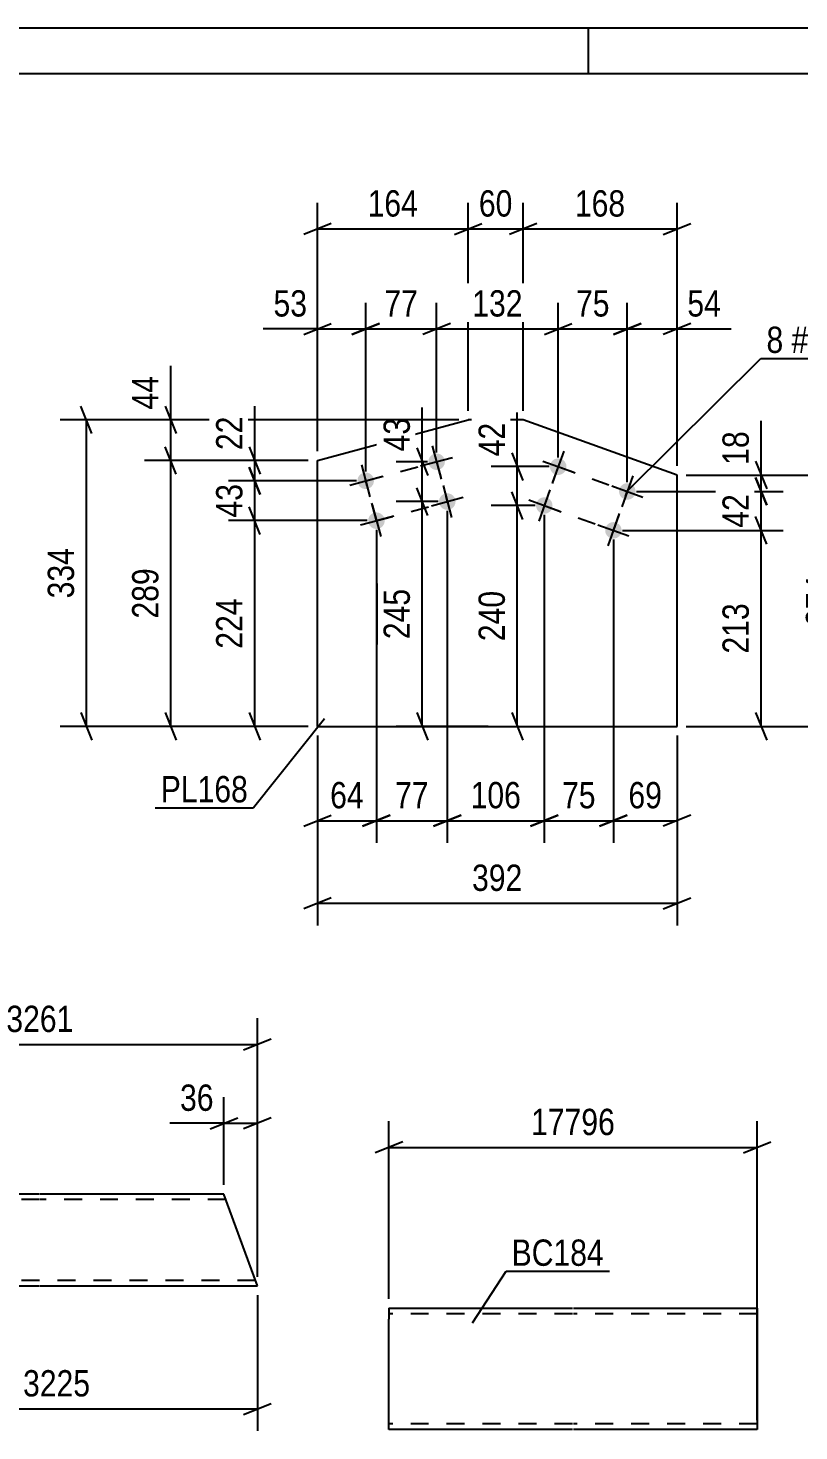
# Model space of a CAD drawing. Header units: millimetres. Extents: x 0 to 420, y 0 to 297.
# Drawn here: x 148.9 to 232.9, y 144.3 to 297 of the extents above; entities that cross this region are included whole.
import ezdxf

# ---------------------------------------------------------------- set-up
doc = ezdxf.new("R2010")
doc.units = ezdxf.units.MM
doc.linetypes.add('DXK_LINE_DOT2', pattern=[3.9198, 1.9599, -1.9599])
doc.styles.add('Arial Narrow', font='ARIALN.TTF', dxfattribs={"height": 0.2})

# ---------------------------------------------------------------- blocks, each defined once
blk = doc.blocks.new('Unknown-203761527-1135')
at = {"color": 5, "linetype": 'Continuous'}
for p, q in [((420, 297), (0, 297)), ((210, 292), (210, 297)), ((415, 292), (5, 292))]:
    blk.add_line(p, q, dxfattribs=at)
blk = doc.blocks.new('Part-203761527-1375 - 1346')
at = {"color": 2, "linetype": 'Continuous'}
for p, q in [((188.26, 157.66), (188.26, 156.46)), ((188.26, 157.66), (208.26, 157.66)), ((208.36, 157.66), (228.36, 157.66)), ((228.36, 157.66), (228.36, 157.57)), ((228.36, 157.57), (228.36, 144.46)), ((188.26, 145.66), (188.26, 156.46)), ((188.26, 144.55), (188.26, 145.66)), ((188.26, 144.46), (188.26, 144.55)), ((208.26, 144.46), (188.26, 144.46)), ((228.36, 144.46), (208.36, 144.46))]:
    blk.add_line(p, q, dxfattribs=at)
at = {"color": 7, "linetype": 'DXK_LINE_DOT2'}
for p, q in [((188.26, 157.66), (188.26, 157.57)), ((188.26, 157.57), (188.26, 157.31)), ((228.36, 157.31), (228.36, 157.66)), ((208.26, 157.06), (188.26, 157.06)), ((228.36, 157.06), (208.36, 157.06)), ((188.26, 144.81), (188.26, 145.66)), ((208.26, 145.06), (188.26, 145.06)), ((228.36, 145.06), (208.36, 145.06))]:
    blk.add_line(p, q, dxfattribs=at)
blk = doc.blocks.new('Part-203761527-3826 - 3810')
at = {"color": 2, "linetype": 'Continuous'}
for p, q in [((130.15, 160.17), (126.54, 170.08)), ((150.18, 170.08), (126.54, 170.08)), ((170.28, 170.08), (150.28, 170.08)), ((173.92, 160.08), (170.28, 170.08)), ((130.18, 160.08), (130.15, 160.17)), ((130.18, 160.08), (150.18, 160.08)), ((150.28, 160.08), (173.92, 160.08))]:
    blk.add_line(p, q, dxfattribs=at)
at = {"color": 7, "linetype": 'DXK_LINE_DOT2'}
for p, q in [((150.18, 169.48), (126.76, 169.48)), ((170.5, 169.48), (150.28, 169.48)), ((150.18, 160.68), (129.97, 160.68)), ((173.71, 160.68), (150.28, 160.68))]:
    blk.add_line(p, q, dxfattribs=at)
blk = doc.blocks.new('Part-203761527-2413 - 2387')
at = {"color": 2, "linetype": 'Continuous'}
for p, q in [((180.47, 249.93), (196.88, 254.35)), ((202.87, 254.35), (196.88, 254.35)), ((219.64, 248.34), (202.87, 254.35)), ((180.47, 220.99), (180.47, 249.93)), ((219.64, 220.99), (219.64, 248.34)), ((180.47, 220.99), (219.64, 220.99))]:
    blk.add_line(p, q, dxfattribs=at)
blk = doc.blocks.new('Bolt-203761527-2393 - 2387')
at = {"linetype": 'Continuous'}
for points in [[(207.54, 248.95, -1), (205.84, 249.56, -1)], [(215.07, 246.26, -1), (213.37, 246.86, -1)], [(206.02, 244.72, -1), (204.33, 245.33, -1)], [(213.55, 242.02, -1), (211.86, 242.63, -1)]]:
    blk.add_hatch(color=1, dxfattribs=at).paths.add_polyline_path(points)
at = {"color": 1, "linetype": 'Continuous'}
for p, q in [((207.3, 250.95), (206.08, 247.56)), ((205, 249.87), (208.39, 248.65)), ((214.83, 248.25), (213.62, 244.87)), ((205.78, 246.72), (204.57, 243.33)), ((212.53, 247.17), (215.92, 245.95)), ((203.48, 245.63), (206.87, 244.41)), ((211.01, 242.93), (214.4, 241.72)), ((213.31, 244.02), (212.1, 240.63))]:
    blk.add_line(p, q, dxfattribs=at)
blk = doc.blocks.new('Bolt-203761527-2398 - 2387')
at = {"linetype": 'Continuous'}
for points in [[(194.32, 250.03, -1), (192.58, 249.56, -1)], [(186.59, 247.96, -1), (184.85, 247.49, -1)], [(195.48, 245.69, -1), (193.74, 245.22, -1)], [(187.76, 243.61, -1), (186.02, 243.14, -1)]]:
    blk.add_hatch(color=1, dxfattribs=at).paths.add_polyline_path(points)
at = {"color": 1, "linetype": 'Continuous'}
for p, q in [((192.98, 251.54), (193.91, 248.06)), ((185.25, 249.46), (186.19, 245.98)), ((191.71, 249.33), (195.18, 250.27)), ((183.98, 247.25), (187.46, 248.19)), ((192.88, 244.99), (196.35, 245.92)), ((194.15, 247.19), (195.08, 243.71)), ((186.42, 245.11), (187.36, 241.64)), ((185.15, 242.91), (188.63, 243.84))]:
    blk.add_line(p, q, dxfattribs=at)
blk = doc.blocks.new('Line-203761527-2734 - 2387')
at = {"color": 1, "linetype": 'DXK_LINE_DOT2'}
blk.add_line((193.45, 249.8), (194.61, 245.45), dxfattribs=at)
blk = doc.blocks.new('Line-203761527-2727 - 2387')
at = {"color": 1, "linetype": 'DXK_LINE_DOT2'}
blk.add_line((185.72, 247.72), (193.45, 249.8), dxfattribs=at)
blk = doc.blocks.new('Line-203761527-2720 - 2387')
at = {"color": 1, "linetype": 'DXK_LINE_DOT2'}
blk.add_line((186.89, 243.38), (194.61, 245.45), dxfattribs=at)
blk = doc.blocks.new('Line-203761527-2713 - 2387')
at = {"color": 1, "linetype": 'DXK_LINE_DOT2'}
blk.add_line((186.89, 243.38), (185.72, 247.72), dxfattribs=at)
blk = doc.blocks.new('Line-203761527-2706 - 2387')
at = {"color": 1, "linetype": 'DXK_LINE_DOT2'}
blk.add_line((206.69, 249.26), (205.17, 245.02), dxfattribs=at)
blk = doc.blocks.new('Line-203761527-2699 - 2387')
at = {"color": 1, "linetype": 'DXK_LINE_DOT2'}
blk.add_line((205.17, 245.02), (212.7, 242.32), dxfattribs=at)
blk = doc.blocks.new('Line-203761527-2692 - 2387')
at = {"color": 1, "linetype": 'DXK_LINE_DOT2'}
blk.add_line((212.7, 242.32), (214.22, 246.56), dxfattribs=at)
blk = doc.blocks.new('Line-203761527-2685 - 2387')
at = {"color": 1, "linetype": 'DXK_LINE_DOT2'}
blk.add_line((206.69, 249.26), (214.22, 246.56), dxfattribs=at)
blk = doc.blocks.new('StraightDimension-203761527-1453 - 1346')
at = {"color": 7, "linetype": 'Continuous'}
for p, q in [((188.26, 158.66), (188.26, 178)), ((228.36, 145.46), (228.36, 178)), ((189.76, 175.75), (186.76, 174.55)), ((226.86, 174.55), (229.86, 175.75)), ((188.26, 175.15), (228.36, 175.15))]:
    blk.add_line(p, q, dxfattribs=at)
at = {"color": 0}
blk.add_wipeout([(213.48, 175.9), (213.48, 180.1), (203.14, 180.1), (203.14, 175.9)], dxfattribs=at)
at = {"color": 3, "style": 'Arial Narrow'}
blk.add_text('17796', height=2.863, dxfattribs=at).set_placement((203.74, 176.5))
blk = doc.blocks.new('StraightDimension-203761527-3889 - 3810')
at = {"color": 7, "linetype": 'Continuous'}
for p, q in [((126.54, 171.08), (126.54, 189.22)), ((173.92, 161.08), (173.92, 189.22)), ((128.04, 186.97), (125.04, 185.77)), ((126.54, 186.37), (173.92, 186.37)), ((172.42, 185.77), (175.42, 186.97))]:
    blk.add_line(p, q, dxfattribs=at)
at = {"color": 0}
blk.add_wipeout([(154.49, 187.12), (154.49, 191.32), (145.98, 191.32), (145.98, 187.12)], dxfattribs=at)
at = {"color": 3, "style": 'Arial Narrow'}
blk.add_text('3261', height=2.863, dxfattribs=at).set_placement((146.58, 187.72))
blk = doc.blocks.new('StraightDimension-203761527-3871 - 3810')
at = {"color": 7, "linetype": 'Continuous'}
for p, q in [((130.18, 159.08), (130.18, 144.3)), ((173.92, 159.08), (173.92, 144.3)), ((131.68, 147.3), (128.68, 146.1)), ((130.18, 146.7), (173.92, 146.7)), ((172.42, 146.1), (175.42, 147.3))]:
    blk.add_line(p, q, dxfattribs=at)
at = {"color": 0}
blk.add_wipeout([(156.31, 147.45), (156.31, 151.65), (147.8, 151.65), (147.8, 147.45)], dxfattribs=at)
at = {"color": 3, "style": 'Arial Narrow'}
blk.add_text('3225', height=2.863, dxfattribs=at).set_placement((148.4, 148.05))
blk = doc.blocks.new('StraightDimension-203761527-3900 - 3810')
at = {"color": 7, "linetype": 'Continuous'}
for p, q in [((170.28, 171.08), (170.28, 180.64)), ((173.92, 161.08), (173.92, 180.64)), ((168.78, 177.19), (171.78, 178.39)), ((170.28, 177.79), (173.92, 177.79)), ((175.42, 178.39), (172.42, 177.19))]:
    blk.add_line(p, q, dxfattribs=at)
at = {"color": 0}
blk.add_wipeout([(169.76, 178.54), (169.76, 182.74), (164.9, 182.74), (164.9, 178.54)], dxfattribs=at)
at = {"color": 7, "linetype": 'Continuous'}
blk.add_line((170.28, 177.79), (164.38, 177.79), dxfattribs=at)
blk.add_line((170.28, 177.79), (164.38, 177.79), dxfattribs=at)
at = {"color": 3, "style": 'Arial Narrow'}
blk.add_text('36', height=2.863, dxfattribs=at).set_placement((165.5, 179.14))
blk = doc.blocks.new('StraightDimension-203761527-2652 - 2387')
at = {"color": 7, "linetype": 'Continuous'}
for p, q in [((228.2, 249.84), (229.4, 246.84)), ((220.64, 248.34), (231.2, 248.34)), ((229.4, 245.06), (228.2, 248.06)), ((228.8, 246.56), (228.8, 248.34)), ((215.22, 246.56), (231.2, 246.56))]:
    blk.add_line(p, q, dxfattribs=at)
at = {"color": 0}
blk.add_wipeout([(228.05, 253.72), (223.85, 253.72), (223.85, 248.86), (228.05, 248.86)], dxfattribs=at)
at = {"color": 7, "linetype": 'Continuous'}
blk.add_line((228.8, 248.34), (228.8, 254.24), dxfattribs=at)
blk.add_line((228.8, 248.34), (228.8, 254.24), dxfattribs=at)
at = {"color": 3, "style": 'Arial Narrow'}
blk.add_text('18', height=2.863, rotation=90.0002, dxfattribs=at).set_placement((227.45, 249.46))
blk = doc.blocks.new('StraightDimension-203761527-2588 - 2387')
at = {"color": 7, "linetype": 'Continuous'}
for p, q in [((185.72, 248.72), (185.72, 267.1)), ((193.45, 250.8), (193.45, 267.1)), ((184.22, 263.65), (187.22, 264.85)), ((185.72, 264.25), (193.45, 264.25)), ((194.95, 264.85), (191.95, 263.65))]:
    blk.add_line(p, q, dxfattribs=at)
at = {"color": 0}
blk.add_wipeout([(192.01, 265), (192.01, 269.2), (187.15, 269.2), (187.15, 265)], dxfattribs=at)
at = {"color": 3, "style": 'Arial Narrow'}
blk.add_text('77', height=2.863, dxfattribs=at).set_placement((187.75, 265.6))
blk = doc.blocks.new('StraightDimension-203761527-2541 - 2387')
at = {"color": 7, "linetype": 'Continuous'}
for p, q in [((180.47, 250.93), (180.47, 277.98)), ((196.88, 255.35), (196.88, 277.98)), ((181.97, 275.73), (178.97, 274.53)), ((180.47, 275.13), (196.88, 275.13)), ((195.38, 274.53), (198.38, 275.73))]:
    blk.add_line(p, q, dxfattribs=at)
at = {"color": 0}
blk.add_wipeout([(192.02, 275.88), (192.02, 280.08), (185.33, 280.08), (185.33, 275.88)], dxfattribs=at)
at = {"color": 3, "style": 'Arial Narrow'}
blk.add_text('164', height=2.863, dxfattribs=at).set_placement((185.93, 276.48))
blk = doc.blocks.new('StraightDimension-203761527-2578 - 2387')
at = {"color": 7, "linetype": 'Continuous'}
for p, q in [((180.47, 250.93), (180.47, 267.1)), ((185.72, 248.72), (185.72, 267.1)), ((178.97, 263.65), (181.97, 264.85)), ((180.47, 264.25), (185.72, 264.25)), ((187.22, 264.85), (184.22, 263.65))]:
    blk.add_line(p, q, dxfattribs=at)
at = {"color": 0}
blk.add_wipeout([(179.94, 265), (179.94, 269.2), (175.08, 269.2), (175.08, 265)], dxfattribs=at)
at = {"color": 7, "linetype": 'Continuous'}
blk.add_line((180.47, 264.25), (174.56, 264.25), dxfattribs=at)
blk.add_line((180.47, 264.25), (174.56, 264.25), dxfattribs=at)
at = {"color": 3, "style": 'Arial Narrow'}
blk.add_text('53', height=2.863, dxfattribs=at).set_placement((175.68, 265.6))
blk = doc.blocks.new('StraightDimension-203761527-2519 - 2387')
at = {"color": 7, "linetype": 'Continuous'}
for p, q in [((196.88, 255.35), (196.88, 277.98)), ((202.87, 255.35), (202.87, 277.98)), ((195.38, 274.53), (198.38, 275.73)), ((196.88, 275.13), (202.87, 275.13)), ((204.37, 275.73), (201.37, 274.53))]:
    blk.add_line(p, q, dxfattribs=at)
at = {"color": 0}
blk.add_wipeout([(202.3, 275.88), (202.3, 280.08), (197.45, 280.08), (197.45, 275.88)], dxfattribs=at)
at = {"color": 3, "style": 'Arial Narrow'}
blk.add_text('60', height=2.863, dxfattribs=at).set_placement((198.05, 276.48))
blk = doc.blocks.new('StraightDimension-203761527-2504 - 2387')
at = {"color": 7, "linetype": 'Continuous'}
for p, q in [((205.17, 244.02), (205.17, 208.32)), ((212.7, 241.32), (212.7, 208.32)), ((203.67, 210.12), (206.67, 211.32)), ((214.2, 211.32), (211.2, 210.12)), ((205.17, 210.72), (212.7, 210.72))]:
    blk.add_line(p, q, dxfattribs=at)
at = {"color": 0}
blk.add_wipeout([(211.37, 211.47), (211.37, 215.67), (206.51, 215.67), (206.51, 211.47)], dxfattribs=at)
at = {"color": 3, "style": 'Arial Narrow'}
blk.add_text('75', height=2.863, dxfattribs=at).set_placement((207.11, 212.07))
blk = doc.blocks.new('StraightDimension-203761527-2531 - 2387')
at = {"color": 7, "linetype": 'Continuous'}
for p, q in [((202.87, 255.35), (202.87, 277.98)), ((219.64, 249.34), (219.64, 277.98)), ((204.37, 275.73), (201.37, 274.53)), ((202.87, 275.13), (219.64, 275.13)), ((218.14, 274.53), (221.14, 275.73))]:
    blk.add_line(p, q, dxfattribs=at)
at = {"color": 0}
blk.add_wipeout([(214.6, 275.88), (214.6, 280.08), (207.91, 280.08), (207.91, 275.88)], dxfattribs=at)
at = {"color": 3, "style": 'Arial Narrow'}
blk.add_text('168', height=2.863, dxfattribs=at).set_placement((208.51, 276.48))
blk = doc.blocks.new('StraightDimension-203761527-2496 - 2387')
at = {"color": 7, "linetype": 'Continuous'}
for p, q in [((194.61, 244.45), (194.61, 208.32)), ((186.89, 242.38), (186.89, 208.32)), ((185.39, 210.12), (188.39, 211.32)), ((196.11, 211.32), (193.11, 210.12)), ((186.89, 210.72), (194.61, 210.72))]:
    blk.add_line(p, q, dxfattribs=at)
at = {"color": 0}
blk.add_wipeout([(193.18, 211.47), (193.18, 215.67), (188.32, 215.67), (188.32, 211.47)], dxfattribs=at)
at = {"color": 3, "style": 'Arial Narrow'}
blk.add_text('77', height=2.863, dxfattribs=at).set_placement((188.92, 212.07))
blk = doc.blocks.new('StraightDimension-203761527-2415 - 2387')
at = {"color": 7, "linetype": 'Continuous'}
for p, q in [((238.48, 246.84), (237.28, 249.84)), ((220.64, 248.34), (240.28, 248.34)), ((237.88, 220.99), (237.88, 248.34)), ((237.28, 222.49), (238.48, 219.49)), ((220.64, 220.99), (240.28, 220.99))]:
    blk.add_line(p, q, dxfattribs=at)
at = {"color": 0}
blk.add_wipeout([(237.13, 238), (232.93, 238), (232.93, 231.32), (237.13, 231.32)], dxfattribs=at)
at = {"color": 3, "style": 'Arial Narrow'}
blk.add_text('274', height=2.863, rotation=90.0002, dxfattribs=at).set_placement((236.53, 231.92))
blk = doc.blocks.new('StraightDimension-203761527-2422 - 2387')
at = {"color": 7, "linetype": 'Continuous'}
for p, q in [((202.83, 243.52), (201.63, 246.52)), ((204.17, 245.02), (199.38, 245.02)), ((202.23, 220.99), (202.23, 245.02)), ((201.63, 222.49), (202.83, 219.49)), ((201.05, 220.99), (204.63, 220.99))]:
    blk.add_line(p, q, dxfattribs=at)
at = {"color": 0}
blk.add_wipeout([(201.48, 236.35), (197.28, 236.35), (197.28, 229.66), (201.48, 229.66)], dxfattribs=at)
at = {"color": 3, "style": 'Arial Narrow'}
blk.add_text('240', height=2.863, rotation=90.0002, dxfattribs=at).set_placement((200.88, 230.26))
blk = doc.blocks.new('StraightDimension-203761527-2438 - 2387')
at = {"color": 7, "linetype": 'Continuous'}
for p, q in [((201.63, 250.76), (202.83, 247.76)), ((205.69, 249.26), (199.38, 249.26)), ((202.23, 245.02), (202.23, 249.26)), ((202.83, 243.52), (201.63, 246.52)), ((204.17, 245.02), (199.38, 245.02))]:
    blk.add_line(p, q, dxfattribs=at)
at = {"color": 0}
blk.add_wipeout([(201.48, 254.64), (197.28, 254.64), (197.28, 249.78), (201.48, 249.78)], dxfattribs=at)
at = {"color": 7, "linetype": 'Continuous'}
blk.add_line((202.23, 249.26), (202.23, 255.16), dxfattribs=at)
blk.add_line((202.23, 249.26), (202.23, 255.16), dxfattribs=at)
at = {"color": 3, "style": 'Arial Narrow'}
blk.add_text('42', height=2.863, rotation=90.0002, dxfattribs=at).set_placement((200.88, 250.38))
blk = doc.blocks.new('StraightDimension-203761527-2452 - 2387')
at = {"color": 7, "linetype": 'Continuous'}
for p, q in [((191.28, 251.3), (192.48, 248.3)), ((192.45, 249.8), (189.03, 249.8)), ((191.88, 245.45), (191.88, 249.8)), ((192.48, 243.95), (191.28, 246.95)), ((193.61, 245.45), (189.03, 245.45))]:
    blk.add_line(p, q, dxfattribs=at)
at = {"color": 0}
blk.add_wipeout([(191.13, 255.18), (186.93, 255.18), (186.93, 250.32), (191.13, 250.32)], dxfattribs=at)
at = {"color": 7, "linetype": 'Continuous'}
blk.add_line((191.88, 249.8), (191.88, 255.7), dxfattribs=at)
blk.add_line((191.88, 249.8), (191.88, 255.7), dxfattribs=at)
at = {"color": 3, "style": 'Arial Narrow'}
blk.add_text('43', height=2.863, rotation=90.0002, dxfattribs=at).set_placement((190.53, 250.92))
blk = doc.blocks.new('StraightDimension-203761527-2465 - 2387')
at = {"color": 7, "linetype": 'Continuous'}
for p, q in [((192.48, 243.95), (191.28, 246.95)), ((193.61, 245.45), (189.03, 245.45)), ((191.88, 220.99), (191.88, 245.45)), ((191.28, 222.49), (192.48, 219.49)), ((199.05, 220.99), (189.03, 220.99))]:
    blk.add_line(p, q, dxfattribs=at)
at = {"color": 0}
blk.add_wipeout([(191.13, 236.56), (186.93, 236.56), (186.93, 229.88), (191.13, 229.88)], dxfattribs=at)
at = {"color": 3, "style": 'Arial Narrow'}
blk.add_text('245', height=2.863, rotation=90.0002, dxfattribs=at).set_placement((190.53, 230.48))
blk = doc.blocks.new('StraightDimension-203761527-2482 - 2387')
at = {"color": 7, "linetype": 'Continuous'}
for p, q in [((186.89, 242.38), (186.89, 208.32)), ((180.47, 219.99), (180.47, 208.32)), ((178.97, 210.12), (181.97, 211.32)), ((188.39, 211.32), (185.39, 210.12)), ((180.47, 210.72), (186.89, 210.72))]:
    blk.add_line(p, q, dxfattribs=at)
at = {"color": 0}
blk.add_wipeout([(186.11, 211.47), (186.11, 215.67), (181.25, 215.67), (181.25, 211.47)], dxfattribs=at)
at = {"color": 3, "style": 'Arial Narrow'}
blk.add_text('64', height=2.863, dxfattribs=at).set_placement((181.85, 212.07))
blk = doc.blocks.new('StraightDimension-203761527-2552 - 2387')
at = {"color": 7, "linetype": 'Continuous'}
for p, q in [((155.9, 252.85), (154.7, 255.85)), ((195.88, 254.35), (152.45, 254.35)), ((155.3, 220.99), (155.3, 254.35)), ((154.7, 222.49), (155.9, 219.49)), ((179.47, 220.99), (152.45, 220.99))]:
    blk.add_line(p, q, dxfattribs=at)
at = {"color": 0}
blk.add_wipeout([(154.55, 241.01), (150.35, 241.01), (150.35, 234.32), (154.55, 234.32)], dxfattribs=at)
at = {"color": 3, "style": 'Arial Narrow'}
blk.add_text('334', height=2.863, rotation=90.0002, dxfattribs=at).set_placement((153.95, 234.92))
blk = doc.blocks.new('StraightDimension-203761527-2488 - 2387')
at = {"color": 7, "linetype": 'Continuous'}
for p, q in [((194.61, 244.45), (194.61, 208.32)), ((205.17, 244.02), (205.17, 208.32)), ((193.11, 210.12), (196.11, 211.32)), ((206.67, 211.32), (203.67, 210.12)), ((194.61, 210.72), (205.17, 210.72))]:
    blk.add_line(p, q, dxfattribs=at)
at = {"color": 0}
blk.add_wipeout([(203.24, 211.47), (203.24, 215.67), (196.55, 215.67), (196.55, 211.47)], dxfattribs=at)
at = {"color": 3, "style": 'Arial Narrow'}
blk.add_text('106', height=2.863, dxfattribs=at).set_placement((197.15, 212.07))
blk = doc.blocks.new('StraightDimension-203761527-2512 - 2387')
at = {"color": 7, "linetype": 'Continuous'}
for p, q in [((212.7, 241.32), (212.7, 208.32)), ((219.64, 219.99), (219.64, 208.32)), ((211.2, 210.12), (214.2, 211.32)), ((221.14, 211.32), (218.14, 210.12)), ((212.7, 210.72), (219.64, 210.72))]:
    blk.add_line(p, q, dxfattribs=at)
at = {"color": 0}
blk.add_wipeout([(218.6, 211.47), (218.6, 215.67), (213.74, 215.67), (213.74, 211.47)], dxfattribs=at)
at = {"color": 3, "style": 'Arial Narrow'}
blk.add_text('69', height=2.863, dxfattribs=at).set_placement((214.34, 212.07))
blk = doc.blocks.new('StraightDimension-203761527-2618 - 2387')
at = {"color": 7, "linetype": 'Continuous'}
for p, q in [((214.22, 247.56), (214.22, 267.1)), ((219.64, 249.34), (219.64, 267.1)), ((212.72, 263.65), (215.72, 264.85)), ((214.22, 264.25), (219.64, 264.25)), ((221.14, 264.85), (218.14, 263.65))]:
    blk.add_line(p, q, dxfattribs=at)
at = {"color": 0}
blk.add_wipeout([(225.02, 265), (225.02, 269.2), (220.16, 269.2), (220.16, 265)], dxfattribs=at)
at = {"color": 7, "linetype": 'Continuous'}
blk.add_line((219.64, 264.25), (225.55, 264.25), dxfattribs=at)
blk.add_line((219.64, 264.25), (225.55, 264.25), dxfattribs=at)
at = {"color": 3, "style": 'Arial Narrow'}
blk.add_text('54', height=2.863, dxfattribs=at).set_placement((220.76, 265.6))
blk = doc.blocks.new('StraightDimension-203761527-2559 - 2387')
at = {"color": 7, "linetype": 'Continuous'}
for p, q in [((165.09, 248.43), (163.89, 251.43)), ((179.47, 249.93), (161.64, 249.93)), ((164.49, 220.99), (164.49, 249.93)), ((163.89, 222.49), (165.09, 219.49)), ((179.47, 220.99), (161.64, 220.99))]:
    blk.add_line(p, q, dxfattribs=at)
at = {"color": 0}
blk.add_wipeout([(163.74, 238.8), (159.54, 238.8), (159.54, 232.12), (163.74, 232.12)], dxfattribs=at)
at = {"color": 3, "style": 'Arial Narrow'}
blk.add_text('289', height=2.863, rotation=90.0002, dxfattribs=at).set_placement((163.14, 232.72))
blk = doc.blocks.new('StraightDimension-203761527-2567 - 2387')
at = {"color": 7, "linetype": 'Continuous'}
for p, q in [((163.89, 255.85), (165.09, 252.85)), ((195.88, 254.35), (161.64, 254.35)), ((164.49, 249.93), (164.49, 254.35)), ((165.09, 248.43), (163.89, 251.43)), ((179.47, 249.93), (161.64, 249.93))]:
    blk.add_line(p, q, dxfattribs=at)
at = {"color": 0}
blk.add_wipeout([(163.74, 259.73), (159.54, 259.73), (159.54, 254.87), (163.74, 254.87)], dxfattribs=at)
at = {"color": 7, "linetype": 'Continuous'}
blk.add_line((164.49, 254.35), (164.49, 260.25), dxfattribs=at)
blk.add_line((164.49, 254.35), (164.49, 260.25), dxfattribs=at)
at = {"color": 3, "style": 'Arial Narrow'}
blk.add_text('44', height=2.863, rotation=90.0002, dxfattribs=at).set_placement((163.14, 255.47))
blk = doc.blocks.new('StraightDimension-203761527-2662 - 2387')
at = {"color": 7, "linetype": 'Continuous'}
for p, q in [((228.2, 248.06), (229.4, 245.06)), ((215.22, 246.56), (231.2, 246.56)), ((228.8, 242.32), (228.8, 246.56)), ((229.4, 240.82), (228.2, 243.82)), ((213.7, 242.32), (231.2, 242.32))]:
    blk.add_line(p, q, dxfattribs=at)
at = {"color": 0}
blk.add_wipeout([(228.05, 246.87), (223.85, 246.87), (223.85, 242.01), (228.05, 242.01)], dxfattribs=at)
at = {"color": 3, "style": 'Arial Narrow'}
blk.add_text('42', height=2.863, rotation=90.0002, dxfattribs=at).set_placement((227.45, 242.61))
blk = doc.blocks.new('StraightDimension-203761527-2598 - 2387')
at = {"color": 7, "linetype": 'Continuous'}
for p, q in [((193.45, 250.8), (193.45, 267.1)), ((206.69, 250.26), (206.69, 267.1)), ((194.95, 264.85), (191.95, 263.65)), ((193.45, 264.25), (206.69, 264.25)), ((205.19, 263.65), (208.19, 264.85))]:
    blk.add_line(p, q, dxfattribs=at)
at = {"color": 0}
blk.add_wipeout([(203.41, 265), (203.41, 269.2), (196.73, 269.2), (196.73, 265)], dxfattribs=at)
at = {"color": 3, "style": 'Arial Narrow'}
blk.add_text('132', height=2.863, dxfattribs=at).set_placement((197.33, 265.6))
blk = doc.blocks.new('StraightDimension-203761527-2672 - 2387')
at = {"color": 7, "linetype": 'Continuous'}
for p, q in [((229.4, 240.82), (228.2, 243.82)), ((213.7, 242.32), (231.2, 242.32)), ((228.8, 220.99), (228.8, 242.32)), ((228.2, 222.49), (229.4, 219.49)), ((220.64, 220.99), (231.2, 220.99))]:
    blk.add_line(p, q, dxfattribs=at)
at = {"color": 0}
blk.add_wipeout([(228.05, 235), (223.85, 235), (223.85, 228.31), (228.05, 228.31)], dxfattribs=at)
at = {"color": 3, "style": 'Arial Narrow'}
blk.add_text('213', height=2.863, rotation=90.0002, dxfattribs=at).set_placement((227.45, 228.91))
blk = doc.blocks.new('StraightDimension-203761527-2608 - 2387')
at = {"color": 7, "linetype": 'Continuous'}
for p, q in [((206.69, 250.26), (206.69, 267.1)), ((214.22, 247.56), (214.22, 267.1)), ((205.19, 263.65), (208.19, 264.85)), ((206.69, 264.25), (214.22, 264.25)), ((215.72, 264.85), (212.72, 263.65))]:
    blk.add_line(p, q, dxfattribs=at)
at = {"color": 0}
blk.add_wipeout([(212.88, 265), (212.88, 269.2), (208.03, 269.2), (208.03, 265)], dxfattribs=at)
at = {"color": 3, "style": 'Arial Narrow'}
blk.add_text('75', height=2.863, dxfattribs=at).set_placement((208.63, 265.6))
blk = doc.blocks.new('StraightDimension-203761527-2629 - 2387')
at = {"color": 7, "linetype": 'Continuous'}
for p, q in [((173.04, 249.22), (174.24, 246.22)), ((184.72, 247.72), (170.79, 247.72)), ((173.64, 243.38), (173.64, 247.72)), ((174.24, 241.88), (173.04, 244.88)), ((185.89, 243.38), (170.79, 243.38))]:
    blk.add_line(p, q, dxfattribs=at)
at = {"color": 0}
blk.add_wipeout([(172.89, 247.98), (168.69, 247.98), (168.69, 243.12), (172.89, 243.12)], dxfattribs=at)
at = {"color": 3, "style": 'Arial Narrow'}
blk.add_text('43', height=2.863, rotation=90.0002, dxfattribs=at).set_placement((172.29, 243.72))
blk = doc.blocks.new('StraightDimension-203761527-2637 - 2387')
at = {"color": 7, "linetype": 'Continuous'}
for p, q in [((173.04, 251.43), (174.24, 248.43)), ((179.47, 249.93), (170.79, 249.93)), ((174.24, 246.22), (173.04, 249.22)), ((173.64, 247.72), (173.64, 249.93)), ((184.72, 247.72), (170.79, 247.72))]:
    blk.add_line(p, q, dxfattribs=at)
at = {"color": 0}
blk.add_wipeout([(172.89, 255.32), (168.69, 255.32), (168.69, 250.46), (172.89, 250.46)], dxfattribs=at)
at = {"color": 7, "linetype": 'Continuous'}
blk.add_line((173.64, 249.93), (173.64, 255.84), dxfattribs=at)
blk.add_line((173.64, 249.93), (173.64, 255.84), dxfattribs=at)
at = {"color": 3, "style": 'Arial Narrow'}
blk.add_text('22', height=2.863, rotation=90.0002, dxfattribs=at).set_placement((172.29, 251.06))
blk = doc.blocks.new('StraightDimension-203761527-2645 - 2387')
at = {"color": 7, "linetype": 'Continuous'}
for p, q in [((174.24, 241.88), (173.04, 244.88)), ((185.89, 243.38), (170.79, 243.38)), ((173.64, 220.99), (173.64, 243.38)), ((173.04, 222.49), (174.24, 219.49)), ((179.47, 220.99), (170.79, 220.99))]:
    blk.add_line(p, q, dxfattribs=at)
at = {"color": 0}
blk.add_wipeout([(172.89, 235.52), (168.69, 235.52), (168.69, 228.84), (172.89, 228.84)], dxfattribs=at)
at = {"color": 3, "style": 'Arial Narrow'}
blk.add_text('224', height=2.863, rotation=90.0002, dxfattribs=at).set_placement((172.29, 229.44))
blk = doc.blocks.new('StraightDimension-203761527-2681 - 2387')
at = {"color": 7, "linetype": 'Continuous'}
for p, q in [((180.47, 219.99), (180.47, 199.33)), ((219.64, 219.99), (219.64, 199.33)), ((181.97, 202.33), (178.97, 201.13)), ((180.47, 201.73), (219.64, 201.73)), ((218.14, 201.13), (221.14, 202.33))]:
    blk.add_line(p, q, dxfattribs=at)
at = {"color": 0}
blk.add_wipeout([(203.39, 202.48), (203.39, 206.68), (196.71, 206.68), (196.71, 202.48)], dxfattribs=at)
at = {"color": 3, "style": 'Arial Narrow'}
blk.add_text('392', height=2.863, dxfattribs=at).set_placement((197.31, 203.08))
blk = doc.blocks.new('Mark-203761527-1370 - 1346')
at = {"color": 0}
blk.add_wipeout([(211.67, 162.27), (211.67, 165.27), (201.62, 165.27), (201.62, 162.27)], dxfattribs=at)
blk.add_wipeout([(211.67, 162.27), (211.67, 165.27), (201.62, 165.27), (201.62, 162.27)], dxfattribs=at)
at = {"color": 30, "linetype": 'Continuous'}
for p, q in [((197.37, 156.05), (201.02, 161.67)), ((201.02, 161.67), (212.27, 161.67))]:
    blk.add_line(p, q, dxfattribs=at)
at = {"color": 3, "style": 'Arial Narrow'}
blk.add_text('BC184', height=2.863, dxfattribs=at).set_placement((201.62, 162.27))
blk = doc.blocks.new('Mark-203761527-2409 - 2387')
at = {"color": 0}
blk.add_wipeout([(172.9, 212.72), (172.9, 215.72), (163.4, 215.72), (163.4, 212.72)], dxfattribs=at)
blk.add_wipeout([(172.9, 212.72), (172.9, 215.72), (163.4, 215.72), (163.4, 212.72)], dxfattribs=at)
at = {"color": 30, "linetype": 'Continuous'}
for p in [(181.24, 221.8), (162.8, 212.12)]:
    blk.add_line(p, (173.5, 212.12), dxfattribs=at)
at = {"color": 3, "style": 'Arial Narrow'}
blk.add_text('PL168', height=2.863, dxfattribs=at).set_placement((163.4, 212.72))
blk = doc.blocks.new('MarkSet-203761527-2769 - 2387')
at = {"color": 0}
for points in [[(231.2, 261.64), (231.2, 264.64), (229.38, 264.64), (229.38, 261.64)], [(233.93, 261.64), (233.93, 264.64), (232.1, 264.64), (232.1, 261.64)], [(238.49, 261.64), (238.49, 264.64), (234.83, 264.64), (234.83, 261.64)], [(254.92, 261.64), (254.92, 264.64), (239.39, 264.64), (239.39, 261.64)]]:
    blk.add_wipeout(points, dxfattribs=at)
for points in [[(231.2, 261.64), (231.2, 264.64), (229.38, 264.64), (229.38, 261.64)], [(233.93, 261.64), (233.93, 264.64), (232.1, 264.64), (232.1, 261.64)], [(238.49, 261.64), (238.49, 264.64), (234.83, 264.64), (234.83, 261.64)], [(254.92, 261.64), (254.92, 264.64), (239.39, 264.64), (239.39, 261.64)]]:
    blk.add_wipeout(points, dxfattribs=at)
at = {"color": 7, "linetype": 'Continuous'}
for p, q in [((214.16, 246.57), (228.78, 261.04)), ((228.78, 261.04), (255.52, 261.04))]:
    blk.add_line(p, q, dxfattribs=at)
at = {"color": 3, "style": 'Arial Narrow'}
for s, height, p in [('8', 2.86, (229.38, 261.64)), ('#', 2.86, (232.1, 261.64)), ('18', 2.863, (234.83, 261.64)), ('Ø  HOLES', 2.863, (239.39, 261.64))]:
    blk.add_text(s, height=height, dxfattribs=at).set_placement(p)

msp = doc.modelspace()

# ---------------------------------------------------------------- block references
for name in ['Unknown-203761527-1135', 'Part-203761527-2413 - 2387', 'Bolt-203761527-2398 - 2387', 'Bolt-203761527-2393 - 2387', 'Line-203761527-2727 - 2387', 'Line-203761527-2734 - 2387', 'Line-203761527-2706 - 2387', 'Line-203761527-2685 - 2387', 'Line-203761527-2713 - 2387', 'Line-203761527-2692 - 2387', 'Line-203761527-2720 - 2387', 'Line-203761527-2699 - 2387', 'Part-203761527-3826 - 3810', 'Part-203761527-1375 - 1346']:
    msp.add_blockref(name, (0, 0))

# ---------------------------------------------------------------- next in the draw order: block references
for name in ['StraightDimension-203761527-2588 - 2387', 'StraightDimension-203761527-2652 - 2387', 'StraightDimension-203761527-2496 - 2387', 'StraightDimension-203761527-2504 - 2387', 'StraightDimension-203761527-3889 - 3810', 'StraightDimension-203761527-1453 - 1346', 'StraightDimension-203761527-3871 - 3810']:
    msp.add_blockref(name, (0, 0))

# ---------------------------------------------------------------- next in the draw order: block references
for name in ['StraightDimension-203761527-2541 - 2387', 'StraightDimension-203761527-2422 - 2387', 'StraightDimension-203761527-3900 - 3810', 'Mark-203761527-1370 - 1346']:
    msp.add_blockref(name, (0, 0))

# ---------------------------------------------------------------- next in the draw order: block references
for name in ['StraightDimension-203761527-2519 - 2387', 'StraightDimension-203761527-2578 - 2387']:
    msp.add_blockref(name, (0, 0))

# ---------------------------------------------------------------- next in the draw order: block references
for name in ['StraightDimension-203761527-2531 - 2387', 'StraightDimension-203761527-2452 - 2387']:
    msp.add_blockref(name, (0, 0))

# ---------------------------------------------------------------- next in the draw order: block references
for name in ['StraightDimension-203761527-2438 - 2387', 'StraightDimension-203761527-2415 - 2387']:
    msp.add_blockref(name, (0, 0))

# ---------------------------------------------------------------- next in the draw order: block references
for name in ['StraightDimension-203761527-2618 - 2387', 'StraightDimension-203761527-2465 - 2387', 'StraightDimension-203761527-2512 - 2387']:
    msp.add_blockref(name, (0, 0))

# ---------------------------------------------------------------- next in the draw order: block references
for name in ['StraightDimension-203761527-2662 - 2387', 'StraightDimension-203761527-2482 - 2387']:
    msp.add_blockref(name, (0, 0))

# ---------------------------------------------------------------- next in the draw order: block references
for name in ['StraightDimension-203761527-2552 - 2387', 'StraightDimension-203761527-2672 - 2387']:
    msp.add_blockref(name, (0, 0))

# ---------------------------------------------------------------- next in the draw order: block references
for name in ['StraightDimension-203761527-2559 - 2387', 'StraightDimension-203761527-2488 - 2387']:
    msp.add_blockref(name, (0, 0))

# ---------------------------------------------------------------- next in the draw order: block references
msp.add_blockref('StraightDimension-203761527-2567 - 2387', (0, 0))

# ---------------------------------------------------------------- next in the draw order: block references
for name in ['StraightDimension-203761527-2598 - 2387', 'StraightDimension-203761527-2629 - 2387']:
    msp.add_blockref(name, (0, 0))

# ---------------------------------------------------------------- next in the draw order: block references
for name in ['StraightDimension-203761527-2608 - 2387', 'StraightDimension-203761527-2637 - 2387', 'StraightDimension-203761527-2645 - 2387']:
    msp.add_blockref(name, (0, 0))

# ---------------------------------------------------------------- next in the draw order: block references
for name in ['MarkSet-203761527-2769 - 2387', 'StraightDimension-203761527-2681 - 2387']:
    msp.add_blockref(name, (0, 0))

# ---------------------------------------------------------------- next in the draw order: block references
msp.add_blockref('Mark-203761527-2409 - 2387', (0, 0))

doc.saveas('drawing.dxf')
